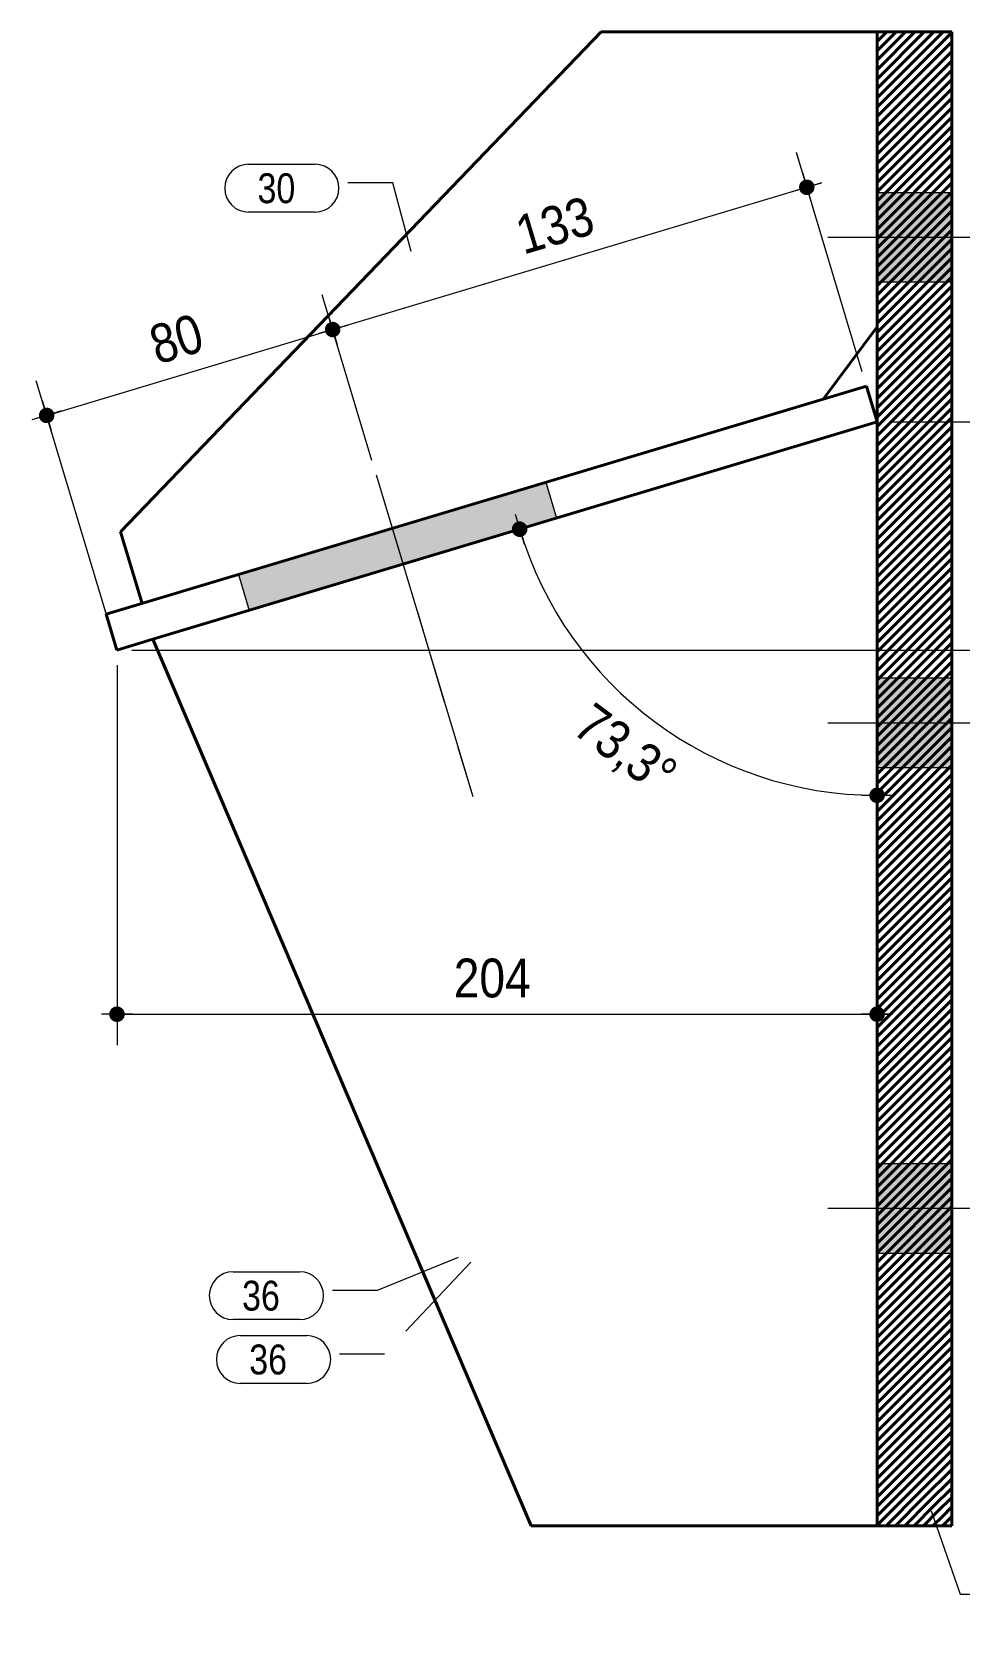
# Model space of a CAD drawing. Header units: millimetres. Extents: x 2 to 410, y 5 to 282.
# Drawn here: x 68.3 to 130.4, y 106.9 to 213.5 of the extents above; entities that cross this region are included whole.
import ezdxf

# ---------------------------------------------------------------- set-up
doc = ezdxf.new("R2010")
doc.units = ezdxf.units.MM
doc.linetypes.add('CACHE2', pattern=[1.190625, 0.79375, -0.396875])
doc.linetypes.add('INTERROMPUX2', pattern=[9.525, 6.35, -3.175])
for name, color, linetype, lineweight in [('Boulon', 7, 'Continuous', 0), ('Cache', 7, 'Continuous', 0), ('Cotation', 7, 'Continuous', 0), ('Piece', 2, 'Continuous', 0), ('Repère pièce', 3, 'Continuous', 0)]:
    doc.layers.add(name, color=color, linetype=linetype, lineweight=lineweight)
doc.styles.add('ARIAL', font='ARIAL.TTF')
doc.styles.add('COMIC_SANS_MS', font='COMIC.TTF')

# ---------------------------------------------------------------- blocks, each defined once
blk = doc.blocks.new('*A1')
at = {"layer": 'Piece', "color": 2, "linetype": 'Continuous', "lineweight": 40}
for p, q in [((125.577605, 213.455538), (124.928181, 212.806115)), ((126.206223, 213.455538), (124.928181, 212.177497)), ((126.834841, 213.455538), (124.928181, 211.548879)), ((127.463459, 213.455538), (124.928181, 210.920261)), ((128.092077, 213.455538), (124.928181, 210.291643)), ((128.720695, 213.455538), (124.928181, 209.663025)), ((129.349313, 213.455538), (124.928181, 209.034407)), ((129.928181, 213.405789), (124.928181, 208.405789)), ((129.928181, 212.777171), (124.928181, 207.777171)), ((129.928181, 212.148553), (124.928181, 207.148553)), ((129.928181, 211.519935), (124.928181, 206.519935)), ((129.928181, 210.891317), (124.928181, 205.891317)), ((129.928181, 210.262699), (124.928181, 205.262699)), ((129.928181, 209.634081), (124.928181, 204.634081)), ((129.928181, 209.005464), (124.928181, 204.005464)), ((129.928181, 208.376846), (124.928181, 203.376846)), ((129.928181, 207.748228), (124.928181, 202.748228)), ((129.928181, 207.11961), (124.928181, 202.11961)), ((129.928181, 206.490992), (124.928181, 201.490992)), ((129.928181, 205.862374), (124.928181, 200.862374)), ((129.928181, 205.233756), (124.928181, 200.233756)), ((129.928181, 204.605138), (124.928181, 199.605138)), ((129.928181, 203.97652), (124.928181, 198.97652)), ((129.928181, 203.347902), (124.928181, 198.347902)), ((129.928181, 202.719284), (124.928181, 197.719284)), ((129.928181, 202.090666), (124.928181, 197.090666)), ((129.928181, 201.462048), (124.928181, 196.462048)), ((129.928181, 200.83343), (124.928181, 195.83343)), ((129.928181, 200.204813), (124.928181, 195.204813)), ((129.928181, 199.576195), (124.928181, 194.576195)), ((129.928181, 198.947577), (124.928181, 193.947577)), ((129.928181, 198.318959), (124.928181, 193.318959)), ((129.928181, 197.690341), (124.928181, 192.690341)), ((129.928181, 197.061723), (124.928181, 192.061723)), ((129.928181, 196.433105), (124.928181, 191.433105)), ((129.928181, 195.804487), (124.928181, 190.804487)), ((129.928181, 195.175869), (124.928181, 190.175869)), ((129.928181, 194.547251), (124.928181, 189.547251)), ((129.928181, 193.918633), (124.928181, 188.918633)), ((129.928181, 193.290015), (124.928181, 188.290015)), ((129.928181, 192.661397), (124.928181, 187.661397)), ((129.928181, 192.032779), (124.928181, 187.032779)), ((129.928181, 191.404162), (124.928181, 186.404162)), ((129.928181, 190.775544), (124.928181, 185.775544)), ((129.928181, 190.146926), (124.928181, 185.146926)), ((129.928181, 189.518308), (124.928181, 184.518308)), ((129.928181, 188.88969), (124.928181, 183.88969)), ((129.928181, 188.261072), (124.928181, 183.261072)), ((129.928181, 187.632454), (124.928181, 182.632454)), ((129.928181, 187.003836), (124.928181, 182.003836)), ((129.928181, 186.375218), (124.928181, 181.375218)), ((129.928181, 185.7466), (124.928181, 180.7466)), ((129.928181, 185.117982), (124.928181, 180.117982)), ((129.928181, 184.489364), (124.928181, 179.489364)), ((129.928181, 183.860746), (124.928181, 178.860746)), ((129.928181, 183.232128), (124.928181, 178.232128)), ((129.928181, 182.603511), (124.928181, 177.603511)), ((129.928181, 181.974893), (124.928181, 176.974893)), ((129.928181, 181.346275), (124.928181, 176.346275)), ((129.928181, 180.717657), (124.928181, 175.717657)), ((129.928181, 180.089039), (124.928181, 175.089039)), ((129.928181, 179.460421), (124.928181, 174.460421)), ((129.928181, 178.831803), (124.928181, 173.831803)), ((129.928181, 178.203185), (124.928181, 173.203185)), ((129.928181, 177.574567), (124.928181, 172.574567)), ((129.928181, 176.945949), (124.928181, 171.945949)), ((129.928181, 176.317331), (124.928181, 171.317331)), ((129.928181, 175.688713), (124.928181, 170.688713)), ((129.928181, 175.060095), (124.928181, 170.060095)), ((129.928181, 174.431477), (124.928181, 169.431477)), ((129.928181, 173.80286), (124.928181, 168.80286)), ((129.928181, 173.174242), (124.928181, 168.174242)), ((129.928181, 172.545624), (124.928181, 167.545624)), ((129.928181, 171.917006), (124.928181, 166.917006)), ((129.928181, 171.288388), (124.928181, 166.288388)), ((129.928181, 170.65977), (124.928181, 165.65977)), ((129.928181, 170.031152), (124.928181, 165.031152)), ((129.928181, 169.402534), (124.928181, 164.402534)), ((129.928181, 168.773916), (124.928181, 163.773916)), ((129.928181, 168.145298), (124.928181, 163.145298)), ((129.928181, 167.51668), (124.928181, 162.51668)), ((129.928181, 166.888062), (124.928181, 161.888062)), ((129.928181, 166.259444), (124.928181, 161.259444)), ((129.928181, 165.630826), (124.928181, 160.630826)), ((129.928181, 165.002209), (124.928181, 160.002209)), ((129.928181, 164.373591), (124.928181, 159.373591)), ((129.928181, 163.744973), (124.928181, 158.744973)), ((129.928181, 163.116355), (124.928181, 158.116355)), ((129.928181, 162.487737), (124.928181, 157.487737)), ((129.928181, 161.859119), (124.928181, 156.859119)), ((129.928181, 161.230501), (124.928181, 156.230501)), ((129.928181, 160.601883), (124.928181, 155.601883)), ((129.928181, 159.973265), (124.928181, 154.973265)), ((129.928181, 159.344647), (124.928181, 154.344647)), ((129.928181, 158.716029), (124.928181, 153.716029)), ((129.928181, 158.087411), (124.928181, 153.087411)), ((129.928181, 157.458793), (124.928181, 152.458793)), ((129.928181, 156.830175), (124.928181, 151.830175)), ((129.928181, 156.201558), (124.928181, 151.201558)), ((129.928181, 155.57294), (124.928181, 150.57294)), ((129.928181, 154.944322), (124.928181, 149.944322)), ((129.928181, 154.315704), (124.928181, 149.315704)), ((129.928181, 153.687086), (124.928181, 148.687086)), ((129.928181, 153.058468), (124.928181, 148.058468)), ((129.928181, 152.42985), (124.928181, 147.42985)), ((129.928181, 151.801232), (124.928181, 146.801232)), ((129.928181, 151.172614), (124.928181, 146.172614)), ((129.928181, 150.543996), (124.928181, 145.543996)), ((129.928181, 149.915378), (124.928181, 144.915378)), ((129.928181, 149.28676), (124.928181, 144.28676)), ((129.928181, 148.658142), (124.928181, 143.658142)), ((129.928181, 148.029524), (124.928181, 143.029524)), ((129.928181, 147.400907), (124.928181, 142.400907)), ((129.928181, 146.772289), (124.928181, 141.772289)), ((129.928181, 146.143671), (124.928181, 141.143671)), ((129.928181, 145.515053), (124.928181, 140.515053)), ((129.928181, 144.886435), (124.928181, 139.886435)), ((129.928181, 144.257817), (124.928181, 139.257817)), ((129.928181, 143.629199), (124.928181, 138.629199)), ((129.928181, 143.000581), (124.928181, 138.000581)), ((129.928181, 142.371963), (124.928181, 137.371963)), ((129.928181, 141.743345), (124.928181, 136.743345)), ((129.928181, 141.114727), (124.928181, 136.114727)), ((129.928181, 140.486109), (124.928181, 135.486109)), ((129.928181, 139.857491), (124.928181, 134.857491)), ((129.928181, 139.228873), (124.928181, 134.228873)), ((129.928181, 138.600256), (124.928181, 133.600256)), ((129.928181, 137.971638), (124.928181, 132.971638)), ((129.928181, 137.34302), (124.928181, 132.34302)), ((129.928181, 136.714402), (124.928181, 131.714402)), ((129.928181, 136.085784), (124.928181, 131.085784)), ((129.928181, 135.457166), (124.928181, 130.457166)), ((129.928181, 134.828548), (124.928181, 129.828548)), ((129.928181, 134.19993), (124.928181, 129.19993)), ((129.928181, 133.571312), (124.928181, 128.571312)), ((129.928181, 132.942694), (124.928181, 127.942694)), ((129.928181, 132.314076), (124.928181, 127.314076)), ((129.928181, 131.685458), (124.928181, 126.685458)), ((129.928181, 131.05684), (124.928181, 126.05684)), ((129.928181, 130.428222), (124.928181, 125.428222)), ((129.928181, 129.799605), (124.928181, 124.799605)), ((129.928181, 129.170987), (124.928181, 124.170987)), ((129.928181, 128.542369), (124.928181, 123.542369)), ((129.928181, 127.913751), (124.928181, 122.913751)), ((129.928181, 127.285133), (124.928181, 122.285133)), ((129.928181, 126.656515), (124.928181, 121.656515)), ((129.928181, 126.027897), (124.928181, 121.027897)), ((129.928181, 125.399279), (124.928181, 120.399279)), ((129.928181, 124.770661), (124.928181, 119.770661)), ((129.928181, 124.142043), (124.928181, 119.142043)), ((129.928181, 123.513425), (124.928181, 118.513425)), ((129.928181, 122.884807), (125.213547, 118.170173)), ((129.928181, 122.256189), (125.527856, 117.855864)), ((129.928181, 121.627571), (125.842165, 117.541555)), ((129.928181, 120.998954), (126.156474, 117.227246)), ((129.928181, 120.370336), (126.470783, 116.912937)), ((129.928181, 119.741718), (126.785092, 116.598628)), ((129.928181, 119.1131), (127.099401, 116.284319)), ((129.928181, 118.484482), (127.41371, 115.97001)), ((125.213547, 118.170173), (124.928181, 117.884807)), ((125.527856, 117.855864), (124.928181, 117.256189)), ((125.842165, 117.541555), (124.928181, 116.627571)), ((126.156474, 117.227246), (124.928181, 115.998954)), ((129.928181, 117.855864), (127.728018, 115.655701)), ((129.928181, 117.227246), (128.042327, 115.341392)), ((126.470783, 116.912937), (124.928181, 115.370336)), ((126.785092, 116.598628), (124.928181, 114.741718)), ((127.099401, 116.284319), (124.928181, 114.1131)), ((129.928181, 116.598628), (128.356636, 115.027083)), ((127.41371, 115.97001), (124.949283, 113.505584)), ((127.728018, 115.655701), (125.527856, 113.455538)), ((128.042327, 115.341392), (126.156474, 113.455538)), ((129.928181, 115.97001), (128.670945, 114.712774)), ((129.928181, 115.341392), (128.985254, 114.398465)), ((128.356636, 115.027083), (126.785092, 113.455538)), ((128.670945, 114.712774), (127.41371, 113.455538)), ((128.985254, 114.398465), (128.042327, 113.455538)), ((129.299563, 114.084156), (128.670945, 113.455538)), ((129.928181, 114.712774), (129.299563, 114.084156)), ((129.928181, 114.084156), (129.613872, 113.769847)), ((129.613872, 113.769847), (129.299563, 113.455538))]:
    blk.add_line(p, q, dxfattribs=at)
blk = doc.blocks.new('*A11')
at = {"layer": 'Boulon'}
for points in [[(124.93, 202.71), (129.93, 202.71), (129.93, 196.71), (124.93, 196.71)], [(124.95, 202.71), (129.95, 202.71), (129.95, 196.71), (124.95, 196.71)], [(124.93, 170.21), (129.93, 170.21), (129.93, 164.21), (124.93, 164.21)], [(124.95, 170.21), (129.95, 170.21), (129.95, 164.21), (124.95, 164.21)], [(124.93, 137.71), (129.93, 137.71), (129.93, 131.71), (124.93, 131.71)], [(124.95, 137.71), (129.95, 137.71), (129.95, 131.71), (124.95, 131.71)]]:
    blk.add_hatch(color=256, dxfattribs=at).paths.add_polyline_path(points, flags=17)
at = {"layer": 'Boulon', "linetype": 'Continuous', "lineweight": 0}
for p, q in [((124.93, 202.71), (129.93, 202.71)), ((124.95, 202.71), (129.95, 202.71)), ((121.63, 199.71), (184.93, 199.71)), ((121.65, 199.71), (184.95, 199.71)), ((124.93, 196.71), (129.93, 196.71)), ((124.95, 196.71), (129.95, 196.71)), ((124.93, 170.21), (129.93, 170.21)), ((124.95, 170.21), (129.95, 170.21)), ((121.63, 167.21), (184.93, 167.21)), ((121.65, 167.21), (184.95, 167.21)), ((124.93, 164.21), (129.93, 164.21)), ((124.95, 164.21), (129.95, 164.21)), ((124.93, 137.71), (129.93, 137.71)), ((124.95, 137.71), (129.95, 137.71)), ((121.63, 134.71), (184.93, 134.71)), ((121.65, 134.71), (184.95, 134.71)), ((124.93, 131.71), (129.93, 131.71)), ((124.95, 131.71), (129.95, 131.71))]:
    blk.add_line(p, q, dxfattribs=at)
blk = doc.blocks.new('*A12')
at = {"layer": 'Boulon'}
blk.add_hatch(color=256, dxfattribs=at).paths.add_polyline_path([(102.74, 183.3), (103.46, 180.91), (82.87, 174.73), (82.15, 177.12)], flags=17)
at = {"layer": 'Boulon', "linetype": 'Continuous', "lineweight": 0}
for p, q in [((91.37, 183.81), (97.84, 162.26)), ((102.74, 183.3), (103.46, 180.91)), ((82.15, 177.12), (82.87, 174.73))]:
    blk.add_line(p, q, dxfattribs=at)
at = {"layer": 'Boulon', "linetype": 'INTERROMPUX2', "lineweight": 0}
for p, q in [((91.37, 183.81), (97.84, 162.26)), ((102.74, 183.3), (103.46, 180.91)), ((82.15, 177.12), (82.87, 174.73))]:
    blk.add_line(p, q, dxfattribs=at)
blk = doc.blocks.new('*A13')
at = {"layer": 'Piece', "color": 2, "linetype": 'Continuous', "lineweight": 40}
for p, q in [((124.928181, 113.455538), (124.928181, 213.455538)), ((124.928181, 213.455538), (129.928181, 213.455538)), ((129.928181, 213.455538), (129.928181, 113.455538)), ((129.928181, 113.455538), (124.928181, 113.455538))]:
    blk.add_line(p, q, dxfattribs=at)
blk = doc.blocks.new('*A14')
at = {"layer": 'Cache', "color": 7, "linetype": 'CACHE2', "lineweight": 20}
for p, q in [((124.928327, 193.70675), (124.929083, 213.454618)), ((75.683217, 175.185867), (121.336335, 188.879195))]:
    blk.add_line(p, q, dxfattribs=at)
at = {"layer": 'Piece', "color": 2, "linetype": 'Continuous', "lineweight": 40}
for p, q in [((74.246479, 179.975001), (106.447931, 213.45462)), ((106.447931, 213.45462), (124.929083, 213.454618)), ((121.336335, 188.879195), (124.928327, 193.70675)), ((74.246479, 179.975001), (75.683217, 175.185867))]:
    blk.add_line(p, q, dxfattribs=at)
blk = doc.blocks.new('*A15')
at = {"layer": 'Cache', "color": 7, "linetype": 'CACHE2', "lineweight": 20}
blk.add_line((76.401731, 172.79053), (124.928181, 187.346672), dxfattribs=at)
at = {"layer": 'Piece', "color": 2, "linetype": 'Continuous', "lineweight": 40}
for p, q in [((73.288637, 174.466767), (124.209893, 189.741262)), ((124.209893, 189.741262), (124.928181, 187.346672)), ((74.006925, 172.072177), (73.288637, 174.466767)), ((74.006925, 172.072177), (76.401731, 172.79053))]:
    blk.add_line(p, q, dxfattribs=at)
blk = doc.blocks.new('*A16')
at = {"layer": 'Cache', "color": 7, "linetype": 'CACHE2', "lineweight": 20}
blk.add_line((124.928182, 187.346672), (124.92818, 113.455538), dxfattribs=at)
at = {"layer": 'Piece', "color": 2, "linetype": 'Continuous', "lineweight": 40}
for p, q in [((76.401732, 172.790528), (124.928182, 187.346672)), ((76.401732, 172.790528), (101.745683, 113.456734)), ((101.745683, 113.456734), (124.92818, 113.455538))]:
    blk.add_line(p, q, dxfattribs=at)
blk = doc.blocks.new('*A17')
at = {"layer": 'Cache', "color": 7, "linetype": 'CACHE2', "lineweight": 20}
for p, q in [((124.928182, 187.346672), (76.401732, 172.790528)), ((124.92818, 113.455538), (124.928182, 187.346672)), ((76.401732, 172.790528), (101.745683, 113.456734)), ((101.745683, 113.456734), (124.92818, 113.455538))]:
    blk.add_line(p, q, dxfattribs=at)
blk = doc.blocks.new('*A46')
at = {"layer": 'Cotation'}
for points in [[(88.43, 193.01), (88.4, 193.01), (88.38, 193.01), (88.35, 193.02), (88.33, 193.02), (88.3, 193.03), (88.28, 193.04), (88.26, 193.05), (88.23, 193.06), (88.21, 193.07), (88.19, 193.08), (88.17, 193.09), (88.15, 193.11), (88.12, 193.12), (88.11, 193.14), (88.09, 193.16), (88.07, 193.18), (88.05, 193.2), (88.04, 193.22), (88.02, 193.24), (88.01, 193.26), (88, 193.28), (87.98, 193.3), (87.97, 193.33), (87.97, 193.35), (87.96, 193.38), (87.95, 193.4), (87.94, 193.42), (87.94, 193.45), (87.94, 193.48), (87.94, 193.5), (87.93, 193.53), (87.94, 193.55), (87.94, 193.58), (87.94, 193.6), (87.94, 193.63), (87.95, 193.65), (87.96, 193.68), (87.97, 193.7), (87.97, 193.73), (87.98, 193.75), (88, 193.77), (88.01, 193.79), (88.02, 193.82), (88.04, 193.84), (88.05, 193.86), (88.07, 193.88), (88.09, 193.89), (88.11, 193.91), (88.12, 193.93), (88.15, 193.94), (88.17, 193.96), (88.19, 193.97), (88.21, 193.98), (88.23, 194), (88.26, 194.01), (88.28, 194.02), (88.3, 194.02), (88.33, 194.03), (88.35, 194.04), (88.38, 194.04), (88.4, 194.04), (88.43, 194.05), (88.45, 194.05), (88.48, 194.05), (88.51, 194.04), (88.53, 194.04), (88.56, 194.04), (88.58, 194.03), (88.61, 194.02), (88.63, 194.02), (88.65, 194.01), (88.68, 194), (88.7, 193.98), (88.72, 193.97), (88.74, 193.96), (88.76, 193.94), (88.78, 193.93), (88.8, 193.91), (88.82, 193.89), (88.84, 193.88), (88.86, 193.86), (88.87, 193.84), (88.89, 193.82), (88.9, 193.79), (88.91, 193.77), (88.92, 193.75), (88.94, 193.73), (88.94, 193.7), (88.95, 193.68), (88.96, 193.65), (88.96, 193.63), (88.97, 193.6), (88.97, 193.58), (88.97, 193.55), (88.97, 193.53), (88.97, 193.5), (88.97, 193.48), (88.97, 193.45), (88.96, 193.42), (88.96, 193.4), (88.95, 193.38), (88.94, 193.35), (88.94, 193.33), (88.92, 193.3), (88.91, 193.28), (88.9, 193.26), (88.89, 193.24), (88.87, 193.22), (88.86, 193.2), (88.84, 193.18), (88.82, 193.16), (88.8, 193.14), (88.78, 193.12), (88.76, 193.11), (88.74, 193.09), (88.72, 193.08), (88.7, 193.07), (88.68, 193.06), (88.65, 193.05), (88.63, 193.04), (88.61, 193.03), (88.58, 193.02), (88.56, 193.02), (88.53, 193.01), (88.51, 193.01), (88.48, 193.01), (88.45, 193.01)], [(69.27, 187.26), (69.24, 187.26), (69.22, 187.27), (69.19, 187.27), (69.17, 187.28), (69.14, 187.28), (69.12, 187.29), (69.1, 187.3), (69.07, 187.31), (69.05, 187.32), (69.03, 187.33), (69.01, 187.35), (68.99, 187.36), (68.97, 187.38), (68.95, 187.39), (68.93, 187.41), (68.91, 187.43), (68.89, 187.45), (68.88, 187.47), (68.86, 187.49), (68.85, 187.51), (68.84, 187.53), (68.83, 187.56), (68.82, 187.58), (68.81, 187.6), (68.8, 187.63), (68.79, 187.65), (68.79, 187.68), (68.78, 187.7), (68.78, 187.73), (68.78, 187.75), (68.78, 187.78), (68.78, 187.81), (68.78, 187.83), (68.78, 187.86), (68.79, 187.88), (68.79, 187.91), (68.8, 187.93), (68.81, 187.95), (68.82, 187.98), (68.83, 188), (68.84, 188.02), (68.85, 188.05), (68.86, 188.07), (68.88, 188.09), (68.89, 188.11), (68.91, 188.13), (68.93, 188.15), (68.95, 188.16), (68.97, 188.18), (68.99, 188.2), (69.01, 188.21), (69.03, 188.23), (69.05, 188.24), (69.07, 188.25), (69.1, 188.26), (69.12, 188.27), (69.14, 188.28), (69.17, 188.28), (69.19, 188.29), (69.22, 188.29), (69.24, 188.3), (69.27, 188.3), (69.3, 188.3), (69.32, 188.3), (69.35, 188.3), (69.37, 188.29), (69.4, 188.29), (69.42, 188.28), (69.45, 188.28), (69.47, 188.27), (69.49, 188.26), (69.52, 188.25), (69.54, 188.24), (69.56, 188.23), (69.58, 188.21), (69.61, 188.2), (69.63, 188.18), (69.64, 188.16), (69.66, 188.15), (69.68, 188.13), (69.7, 188.11), (69.71, 188.09), (69.73, 188.07), (69.74, 188.05), (69.75, 188.02), (69.77, 188), (69.78, 187.98), (69.79, 187.95), (69.79, 187.93), (69.8, 187.91), (69.81, 187.88), (69.81, 187.86), (69.81, 187.83), (69.81, 187.81), (69.82, 187.78), (69.81, 187.75), (69.81, 187.73), (69.81, 187.7), (69.81, 187.68), (69.8, 187.65), (69.79, 187.63), (69.79, 187.6), (69.78, 187.58), (69.77, 187.56), (69.75, 187.53), (69.74, 187.51), (69.73, 187.49), (69.71, 187.47), (69.7, 187.45), (69.68, 187.43), (69.66, 187.41), (69.64, 187.39), (69.63, 187.38), (69.61, 187.36), (69.58, 187.35), (69.56, 187.33), (69.54, 187.32), (69.52, 187.31), (69.49, 187.3), (69.47, 187.29), (69.45, 187.28), (69.42, 187.28), (69.4, 187.27), (69.37, 187.27), (69.35, 187.26), (69.32, 187.26), (69.3, 187.26)]]:
    blk.add_hatch(color=256, dxfattribs=at).paths.add_polyline_path(points, flags=17)
at = {"layer": 'Cotation', "linetype": 'Continuous', "lineweight": 0}
for p, q in [((91.08, 184.77), (87.76, 195.84)), ((88.16, 194.52), (88.75, 192.53)), ((69.3, 187.78), (88.45, 193.53)), ((89.45, 193.83), (87.46, 193.23)), ((88.45, 193.53), (89.45, 193.83)), ((73.72, 173.03), (68.6, 190.1)), ((69, 188.78), (69.59, 186.78)), ((70.29, 188.08), (68.3, 187.48)), ((69.3, 187.78), (68.3, 187.48))]:
    blk.add_line(p, q, dxfattribs=at)
at = {"layer": 'Cotation'}
for p in [(88.45, 193.53), (69.3, 187.78)]:
    blk.add_point(p, dxfattribs=at)
at = {"layer": 'Cotation', "style": 'ARIAL', "width": 0.85}
blk.add_text('80', height=2.6, rotation=16.696, dxfattribs=at).set_placement((76.71, 191.17))
blk = doc.blocks.new('*A47')
at = {"layer": 'Cotation'}
for points in [[(120.19, 202.53), (120.17, 202.54), (120.14, 202.54), (120.12, 202.54), (120.09, 202.55), (120.07, 202.56), (120.04, 202.56), (120.02, 202.57), (119.99, 202.58), (119.97, 202.59), (119.95, 202.61), (119.93, 202.62), (119.91, 202.64), (119.89, 202.65), (119.87, 202.67), (119.85, 202.69), (119.83, 202.7), (119.82, 202.72), (119.8, 202.74), (119.78, 202.76), (119.77, 202.79), (119.76, 202.81), (119.75, 202.83), (119.74, 202.85), (119.73, 202.88), (119.72, 202.9), (119.71, 202.93), (119.71, 202.95), (119.7, 202.98), (119.7, 203), (119.7, 203.03), (119.7, 203.05), (119.7, 203.08), (119.7, 203.1), (119.7, 203.13), (119.71, 203.15), (119.71, 203.18), (119.72, 203.2), (119.73, 203.23), (119.74, 203.25), (119.75, 203.28), (119.76, 203.3), (119.77, 203.32), (119.78, 203.34), (119.8, 203.36), (119.82, 203.38), (119.83, 203.4), (119.85, 203.42), (119.87, 203.44), (119.89, 203.46), (119.91, 203.47), (119.93, 203.49), (119.95, 203.5), (119.97, 203.51), (119.99, 203.52), (120.02, 203.53), (120.04, 203.54), (120.07, 203.55), (120.09, 203.56), (120.12, 203.56), (120.14, 203.57), (120.17, 203.57), (120.19, 203.57), (120.22, 203.57), (120.24, 203.57), (120.27, 203.57), (120.29, 203.57), (120.32, 203.56), (120.34, 203.56), (120.37, 203.55), (120.39, 203.54), (120.42, 203.53), (120.44, 203.52), (120.46, 203.51), (120.48, 203.5), (120.51, 203.49), (120.53, 203.47), (120.55, 203.46), (120.57, 203.44), (120.58, 203.42), (120.6, 203.4), (120.62, 203.38), (120.63, 203.36), (120.65, 203.34), (120.66, 203.32), (120.68, 203.3), (120.69, 203.28), (120.7, 203.25), (120.71, 203.23), (120.71, 203.2), (120.72, 203.18), (120.73, 203.15), (120.73, 203.13), (120.73, 203.1), (120.74, 203.08), (120.74, 203.05), (120.74, 203.03), (120.73, 203), (120.73, 202.98), (120.73, 202.95), (120.72, 202.93), (120.71, 202.9), (120.71, 202.88), (120.7, 202.85), (120.69, 202.83), (120.68, 202.81), (120.66, 202.79), (120.65, 202.76), (120.63, 202.74), (120.62, 202.72), (120.6, 202.7), (120.58, 202.69), (120.57, 202.67), (120.55, 202.65), (120.53, 202.64), (120.51, 202.62), (120.48, 202.61), (120.46, 202.59), (120.44, 202.58), (120.42, 202.57), (120.39, 202.56), (120.37, 202.56), (120.34, 202.55), (120.32, 202.54), (120.29, 202.54), (120.27, 202.54), (120.24, 202.53), (120.22, 202.53)], [(88.43, 193.01), (88.4, 193.01), (88.38, 193.01), (88.35, 193.02), (88.33, 193.02), (88.3, 193.03), (88.28, 193.04), (88.26, 193.05), (88.23, 193.06), (88.21, 193.07), (88.19, 193.08), (88.17, 193.09), (88.15, 193.11), (88.12, 193.12), (88.11, 193.14), (88.09, 193.16), (88.07, 193.18), (88.05, 193.2), (88.04, 193.22), (88.02, 193.24), (88.01, 193.26), (88, 193.28), (87.98, 193.3), (87.97, 193.33), (87.97, 193.35), (87.96, 193.38), (87.95, 193.4), (87.94, 193.42), (87.94, 193.45), (87.94, 193.48), (87.94, 193.5), (87.93, 193.53), (87.94, 193.55), (87.94, 193.58), (87.94, 193.6), (87.94, 193.63), (87.95, 193.65), (87.96, 193.68), (87.97, 193.7), (87.97, 193.73), (87.98, 193.75), (88, 193.77), (88.01, 193.79), (88.02, 193.82), (88.04, 193.84), (88.05, 193.86), (88.07, 193.88), (88.09, 193.89), (88.11, 193.91), (88.12, 193.93), (88.15, 193.94), (88.17, 193.96), (88.19, 193.97), (88.21, 193.98), (88.23, 194), (88.26, 194.01), (88.28, 194.02), (88.3, 194.02), (88.33, 194.03), (88.35, 194.04), (88.38, 194.04), (88.4, 194.04), (88.43, 194.05), (88.45, 194.05), (88.48, 194.05), (88.51, 194.04), (88.53, 194.04), (88.56, 194.04), (88.58, 194.03), (88.61, 194.02), (88.63, 194.02), (88.65, 194.01), (88.68, 194), (88.7, 193.98), (88.72, 193.97), (88.74, 193.96), (88.76, 193.94), (88.78, 193.93), (88.8, 193.91), (88.82, 193.89), (88.84, 193.88), (88.86, 193.86), (88.87, 193.84), (88.89, 193.82), (88.9, 193.79), (88.91, 193.77), (88.92, 193.75), (88.94, 193.73), (88.94, 193.7), (88.95, 193.68), (88.96, 193.65), (88.96, 193.63), (88.97, 193.6), (88.97, 193.58), (88.97, 193.55), (88.97, 193.53), (88.97, 193.5), (88.97, 193.48), (88.97, 193.45), (88.96, 193.42), (88.96, 193.4), (88.95, 193.38), (88.94, 193.35), (88.94, 193.33), (88.92, 193.3), (88.91, 193.28), (88.9, 193.26), (88.89, 193.24), (88.87, 193.22), (88.86, 193.2), (88.84, 193.18), (88.82, 193.16), (88.8, 193.14), (88.78, 193.12), (88.76, 193.11), (88.74, 193.09), (88.72, 193.08), (88.7, 193.07), (88.68, 193.06), (88.65, 193.05), (88.63, 193.04), (88.61, 193.03), (88.58, 193.02), (88.56, 193.02), (88.53, 193.01), (88.51, 193.01), (88.48, 193.01), (88.45, 193.01)]]:
    blk.add_hatch(color=256, dxfattribs=at).paths.add_polyline_path(points, flags=17)
at = {"layer": 'Cotation', "linetype": 'Continuous', "lineweight": 0}
for p, q in [((123.92, 190.7), (119.52, 205.37)), ((119.92, 204.05), (120.52, 202.06)), ((88.45, 193.53), (120.22, 203.05)), ((121.21, 203.35), (119.22, 202.75)), ((120.22, 203.05), (121.21, 203.35)), ((91.08, 184.77), (87.76, 195.84)), ((88.16, 194.52), (88.75, 192.53)), ((89.45, 193.83), (87.46, 193.23)), ((88.45, 193.53), (87.46, 193.23))]:
    blk.add_line(p, q, dxfattribs=at)
at = {"layer": 'Cotation'}
for p in [(120.22, 203.05), (88.45, 193.53)]:
    blk.add_point(p, dxfattribs=at)
at = {"layer": 'Cotation', "style": 'ARIAL', "width": 0.85}
blk.add_text('133', height=2.6, rotation=16.696, dxfattribs=at).set_placement((101.24, 198.53))
blk = doc.blocks.new('*A52')
at = {"layer": 'Cotation'}
for points in [[(100.96, 179.64), (100.93, 179.65), (100.91, 179.65), (100.88, 179.65), (100.86, 179.66), (100.83, 179.67), (100.81, 179.67), (100.78, 179.68), (100.76, 179.69), (100.74, 179.71), (100.71, 179.72), (100.69, 179.73), (100.67, 179.75), (100.65, 179.76), (100.63, 179.78), (100.61, 179.8), (100.6, 179.81), (100.58, 179.83), (100.56, 179.85), (100.55, 179.87), (100.54, 179.9), (100.52, 179.92), (100.51, 179.94), (100.5, 179.96), (100.49, 179.99), (100.48, 180.01), (100.48, 180.04), (100.47, 180.06), (100.47, 180.09), (100.46, 180.11), (100.46, 180.14), (100.46, 180.16), (100.46, 180.19), (100.46, 180.21), (100.47, 180.24), (100.47, 180.27), (100.48, 180.29), (100.48, 180.31), (100.49, 180.34), (100.5, 180.36), (100.51, 180.39), (100.52, 180.41), (100.54, 180.43), (100.55, 180.45), (100.56, 180.47), (100.58, 180.49), (100.6, 180.51), (100.61, 180.53), (100.63, 180.55), (100.65, 180.57), (100.67, 180.58), (100.69, 180.6), (100.71, 180.61), (100.74, 180.62), (100.76, 180.63), (100.78, 180.64), (100.81, 180.65), (100.83, 180.66), (100.86, 180.67), (100.88, 180.67), (100.91, 180.68), (100.93, 180.68), (100.96, 180.68), (100.98, 180.68), (101.01, 180.68), (101.03, 180.68), (101.06, 180.68), (101.08, 180.67), (101.11, 180.67), (101.13, 180.66), (101.16, 180.65), (101.18, 180.64), (101.2, 180.63), (101.23, 180.62), (101.25, 180.61), (101.27, 180.6), (101.29, 180.58), (101.31, 180.57), (101.33, 180.55), (101.35, 180.53), (101.37, 180.51), (101.38, 180.49), (101.4, 180.47), (101.41, 180.45), (101.43, 180.43), (101.44, 180.41), (101.45, 180.39), (101.46, 180.36), (101.47, 180.34), (101.48, 180.31), (101.49, 180.29), (101.49, 180.27), (101.5, 180.24), (101.5, 180.21), (101.5, 180.19), (101.5, 180.16), (101.5, 180.14), (101.5, 180.11), (101.5, 180.09), (101.49, 180.06), (101.49, 180.04), (101.48, 180.01), (101.47, 179.99), (101.46, 179.96), (101.45, 179.94), (101.44, 179.92), (101.43, 179.9), (101.41, 179.87), (101.4, 179.85), (101.38, 179.83), (101.37, 179.81), (101.35, 179.8), (101.33, 179.78), (101.31, 179.76), (101.29, 179.75), (101.27, 179.73), (101.25, 179.72), (101.23, 179.71), (101.2, 179.69), (101.18, 179.68), (101.16, 179.67), (101.13, 179.67), (101.11, 179.66), (101.08, 179.65), (101.06, 179.65), (101.03, 179.65), (101.01, 179.64), (100.98, 179.64)], [(124.9, 161.83), (124.88, 161.83), (124.85, 161.83), (124.83, 161.84), (124.8, 161.84), (124.78, 161.85), (124.75, 161.86), (124.73, 161.87), (124.71, 161.88), (124.68, 161.89), (124.66, 161.9), (124.64, 161.91), (124.62, 161.93), (124.6, 161.94), (124.58, 161.96), (124.56, 161.98), (124.54, 162), (124.53, 162.02), (124.51, 162.04), (124.5, 162.06), (124.48, 162.08), (124.47, 162.1), (124.46, 162.12), (124.45, 162.15), (124.44, 162.17), (124.43, 162.2), (124.42, 162.22), (124.42, 162.25), (124.41, 162.27), (124.41, 162.3), (124.41, 162.32), (124.41, 162.35), (124.41, 162.37), (124.41, 162.4), (124.41, 162.42), (124.42, 162.45), (124.42, 162.47), (124.43, 162.5), (124.44, 162.52), (124.45, 162.55), (124.46, 162.57), (124.47, 162.59), (124.48, 162.61), (124.5, 162.64), (124.51, 162.66), (124.53, 162.68), (124.54, 162.7), (124.56, 162.71), (124.58, 162.73), (124.6, 162.75), (124.62, 162.76), (124.64, 162.78), (124.66, 162.79), (124.68, 162.81), (124.71, 162.82), (124.73, 162.83), (124.75, 162.84), (124.78, 162.84), (124.8, 162.85), (124.83, 162.86), (124.85, 162.86), (124.88, 162.86), (124.9, 162.87), (124.93, 162.87), (124.95, 162.87), (124.98, 162.86), (125, 162.86), (125.03, 162.86), (125.05, 162.85), (125.08, 162.84), (125.1, 162.84), (125.13, 162.83), (125.15, 162.82), (125.17, 162.81), (125.2, 162.79), (125.22, 162.78), (125.24, 162.76), (125.26, 162.75), (125.28, 162.73), (125.3, 162.71), (125.31, 162.7), (125.33, 162.68), (125.35, 162.66), (125.36, 162.64), (125.37, 162.61), (125.39, 162.59), (125.4, 162.57), (125.41, 162.55), (125.42, 162.52), (125.43, 162.5), (125.43, 162.47), (125.44, 162.45), (125.44, 162.42), (125.45, 162.4), (125.45, 162.37), (125.45, 162.35), (125.45, 162.32), (125.45, 162.3), (125.44, 162.27), (125.44, 162.25), (125.43, 162.22), (125.43, 162.2), (125.42, 162.17), (125.41, 162.15), (125.4, 162.12), (125.39, 162.1), (125.37, 162.08), (125.36, 162.06), (125.35, 162.04), (125.33, 162.02), (125.31, 162), (125.3, 161.98), (125.28, 161.96), (125.26, 161.94), (125.24, 161.93), (125.22, 161.91), (125.2, 161.9), (125.17, 161.89), (125.15, 161.88), (125.13, 161.87), (125.1, 161.86), (125.08, 161.85), (125.05, 161.84), (125.03, 161.84), (125, 161.83), (124.98, 161.83), (124.95, 161.83), (124.93, 161.83)]]:
    blk.add_hatch(color=256, dxfattribs=at).paths.add_polyline_path(points, flags=17)
at = {"layer": 'Cotation', "linetype": 'Continuous', "lineweight": 0}
for p, q in [((100.98, 180.16), (124.93, 187.35)), ((123.97, 187.06), (100.98, 180.16)), ((124.93, 162.35), (124.93, 187.35)), ((100.68, 181.16), (101.28, 179.17)), ((99.99, 179.86), (101.98, 180.46)), ((124.93, 161.31), (124.93, 163.39)), ((123.89, 162.35), (125.97, 162.35))]:
    blk.add_line(p, q, dxfattribs=at)
blk.add_arc((124.93, 187.35), 25, 196.6973, 270, dxfattribs=at)
at = {"layer": 'Cotation'}
for p in [(100.98, 180.16), (124.93, 162.35)]:
    blk.add_point(p, dxfattribs=at)
at = {"layer": 'Cotation', "style": 'ARIAL', "width": 0.85}
blk.add_text('73,3°', height=2.6, rotation=-36.6521, dxfattribs=at).set_placement((104.41, 166.59))
blk = doc.blocks.new('*A53')
at = {"layer": 'Cotation'}
for points in [[(73.98, 147.18), (73.96, 147.18), (73.93, 147.18), (73.91, 147.19), (73.88, 147.19), (73.86, 147.2), (73.83, 147.21), (73.81, 147.22), (73.78, 147.23), (73.76, 147.24), (73.74, 147.25), (73.72, 147.26), (73.7, 147.28), (73.68, 147.29), (73.66, 147.31), (73.64, 147.33), (73.62, 147.35), (73.6, 147.37), (73.59, 147.39), (73.57, 147.41), (73.56, 147.43), (73.55, 147.45), (73.54, 147.47), (73.53, 147.5), (73.52, 147.52), (73.51, 147.54), (73.5, 147.57), (73.5, 147.59), (73.49, 147.62), (73.49, 147.64), (73.49, 147.67), (73.49, 147.7), (73.49, 147.72), (73.49, 147.75), (73.49, 147.77), (73.5, 147.8), (73.5, 147.82), (73.51, 147.85), (73.52, 147.87), (73.53, 147.89), (73.54, 147.92), (73.55, 147.94), (73.56, 147.96), (73.57, 147.98), (73.59, 148.01), (73.6, 148.03), (73.62, 148.04), (73.64, 148.06), (73.66, 148.08), (73.68, 148.1), (73.7, 148.11), (73.72, 148.13), (73.74, 148.14), (73.76, 148.15), (73.78, 148.17), (73.81, 148.18), (73.83, 148.19), (73.86, 148.19), (73.88, 148.2), (73.91, 148.21), (73.93, 148.21), (73.96, 148.21), (73.98, 148.21), (74.01, 148.22), (74.03, 148.21), (74.06, 148.21), (74.08, 148.21), (74.11, 148.21), (74.13, 148.2), (74.16, 148.19), (74.18, 148.19), (74.21, 148.18), (74.23, 148.17), (74.25, 148.15), (74.27, 148.14), (74.3, 148.13), (74.32, 148.11), (74.34, 148.1), (74.36, 148.08), (74.37, 148.06), (74.39, 148.04), (74.41, 148.03), (74.42, 148.01), (74.44, 147.98), (74.45, 147.96), (74.47, 147.94), (74.48, 147.92), (74.49, 147.89), (74.5, 147.87), (74.5, 147.85), (74.51, 147.82), (74.52, 147.8), (74.52, 147.77), (74.52, 147.75), (74.53, 147.72), (74.53, 147.7), (74.53, 147.67), (74.52, 147.64), (74.52, 147.62), (74.52, 147.59), (74.51, 147.57), (74.5, 147.54), (74.5, 147.52), (74.49, 147.5), (74.48, 147.47), (74.47, 147.45), (74.45, 147.43), (74.44, 147.41), (74.42, 147.39), (74.41, 147.37), (74.39, 147.35), (74.37, 147.33), (74.36, 147.31), (74.34, 147.29), (74.32, 147.28), (74.3, 147.26), (74.27, 147.25), (74.25, 147.24), (74.23, 147.23), (74.21, 147.22), (74.18, 147.21), (74.16, 147.2), (74.13, 147.19), (74.11, 147.19), (74.08, 147.18), (74.06, 147.18), (74.03, 147.18), (74.01, 147.18)], [(124.9, 147.18), (124.88, 147.18), (124.85, 147.18), (124.83, 147.19), (124.8, 147.19), (124.78, 147.2), (124.75, 147.21), (124.73, 147.22), (124.71, 147.23), (124.68, 147.24), (124.66, 147.25), (124.64, 147.26), (124.62, 147.28), (124.6, 147.29), (124.58, 147.31), (124.56, 147.33), (124.54, 147.35), (124.53, 147.37), (124.51, 147.39), (124.5, 147.41), (124.48, 147.43), (124.47, 147.45), (124.46, 147.47), (124.45, 147.5), (124.44, 147.52), (124.43, 147.54), (124.42, 147.57), (124.42, 147.59), (124.41, 147.62), (124.41, 147.64), (124.41, 147.67), (124.41, 147.7), (124.41, 147.72), (124.41, 147.75), (124.41, 147.77), (124.42, 147.8), (124.42, 147.82), (124.43, 147.85), (124.44, 147.87), (124.45, 147.89), (124.46, 147.92), (124.47, 147.94), (124.48, 147.96), (124.5, 147.98), (124.51, 148.01), (124.53, 148.03), (124.54, 148.04), (124.56, 148.06), (124.58, 148.08), (124.6, 148.1), (124.62, 148.11), (124.64, 148.13), (124.66, 148.14), (124.68, 148.15), (124.71, 148.17), (124.73, 148.18), (124.75, 148.19), (124.78, 148.19), (124.8, 148.2), (124.83, 148.21), (124.85, 148.21), (124.88, 148.21), (124.9, 148.21), (124.93, 148.22), (124.95, 148.21), (124.98, 148.21), (125, 148.21), (125.03, 148.21), (125.05, 148.2), (125.08, 148.19), (125.1, 148.19), (125.13, 148.18), (125.15, 148.17), (125.17, 148.15), (125.2, 148.14), (125.22, 148.13), (125.24, 148.11), (125.26, 148.1), (125.28, 148.08), (125.3, 148.06), (125.31, 148.04), (125.33, 148.03), (125.35, 148.01), (125.36, 147.98), (125.37, 147.96), (125.39, 147.94), (125.4, 147.92), (125.41, 147.89), (125.42, 147.87), (125.43, 147.85), (125.43, 147.82), (125.44, 147.8), (125.44, 147.77), (125.45, 147.75), (125.45, 147.72), (125.45, 147.7), (125.45, 147.67), (125.45, 147.64), (125.44, 147.62), (125.44, 147.59), (125.43, 147.57), (125.43, 147.54), (125.42, 147.52), (125.41, 147.5), (125.4, 147.47), (125.39, 147.45), (125.37, 147.43), (125.36, 147.41), (125.35, 147.39), (125.33, 147.37), (125.31, 147.35), (125.3, 147.33), (125.28, 147.31), (125.26, 147.29), (125.24, 147.28), (125.22, 147.26), (125.2, 147.25), (125.17, 147.24), (125.15, 147.23), (125.13, 147.22), (125.1, 147.21), (125.08, 147.2), (125.05, 147.19), (125.03, 147.19), (125, 147.18), (124.98, 147.18), (124.95, 147.18), (124.93, 147.18)]]:
    blk.add_hatch(color=256, dxfattribs=at).paths.add_polyline_path(points, flags=17)
at = {"layer": 'Cotation', "linetype": 'Continuous', "lineweight": 0}
for p, q in [((124.93, 212.46), (124.93, 145.62)), ((74.01, 171.07), (74.01, 145.62)), ((74.01, 148.74), (74.01, 146.66)), ((124.93, 148.74), (124.93, 146.66)), ((75.05, 147.7), (72.97, 147.7)), ((74.01, 147.7), (72.97, 147.7)), ((74.01, 147.7), (124.93, 147.7)), ((125.97, 147.7), (123.89, 147.7)), ((124.93, 147.7), (125.97, 147.7))]:
    blk.add_line(p, q, dxfattribs=at)
at = {"layer": 'Cotation'}
for p in [(74.01, 147.7), (124.93, 147.7)]:
    blk.add_point(p, dxfattribs=at)
at = {"layer": 'Cotation', "style": 'ARIAL', "width": 0.85}
blk.add_text('204', height=2.6, dxfattribs=at).set_placement((96.57, 148.82))
blk = doc.blocks.new('*A54')
at = {"layer": 'Cotation'}
for points in [[(142.14, 186.83), (142.12, 186.83), (142.09, 186.83), (142.07, 186.84), (142.04, 186.84), (142.02, 186.85), (141.99, 186.86), (141.97, 186.87), (141.95, 186.88), (141.92, 186.89), (141.9, 186.9), (141.88, 186.91), (141.86, 186.93), (141.84, 186.94), (141.82, 186.96), (141.8, 186.98), (141.78, 187), (141.77, 187.02), (141.75, 187.04), (141.74, 187.06), (141.72, 187.08), (141.71, 187.1), (141.7, 187.12), (141.69, 187.15), (141.68, 187.17), (141.67, 187.2), (141.66, 187.22), (141.66, 187.25), (141.65, 187.27), (141.65, 187.3), (141.65, 187.32), (141.65, 187.35), (141.65, 187.37), (141.65, 187.4), (141.65, 187.42), (141.66, 187.45), (141.66, 187.47), (141.67, 187.5), (141.68, 187.52), (141.69, 187.55), (141.7, 187.57), (141.71, 187.59), (141.72, 187.61), (141.74, 187.64), (141.75, 187.66), (141.77, 187.68), (141.78, 187.7), (141.8, 187.71), (141.82, 187.73), (141.84, 187.75), (141.86, 187.76), (141.88, 187.78), (141.9, 187.79), (141.92, 187.81), (141.95, 187.82), (141.97, 187.83), (141.99, 187.84), (142.02, 187.84), (142.04, 187.85), (142.07, 187.86), (142.09, 187.86), (142.12, 187.86), (142.14, 187.87), (142.17, 187.87), (142.19, 187.87), (142.22, 187.86), (142.25, 187.86), (142.27, 187.86), (142.3, 187.85), (142.32, 187.84), (142.34, 187.84), (142.37, 187.83), (142.39, 187.82), (142.41, 187.81), (142.44, 187.79), (142.46, 187.78), (142.48, 187.76), (142.5, 187.75), (142.52, 187.73), (142.54, 187.71), (142.55, 187.7), (142.57, 187.68), (142.59, 187.66), (142.6, 187.64), (142.61, 187.61), (142.63, 187.59), (142.64, 187.57), (142.65, 187.55), (142.66, 187.52), (142.67, 187.5), (142.67, 187.47), (142.68, 187.45), (142.68, 187.42), (142.69, 187.4), (142.69, 187.37), (142.69, 187.35), (142.69, 187.32), (142.69, 187.3), (142.68, 187.27), (142.68, 187.25), (142.67, 187.22), (142.67, 187.2), (142.66, 187.17), (142.65, 187.15), (142.64, 187.12), (142.63, 187.1), (142.61, 187.08), (142.6, 187.06), (142.59, 187.04), (142.57, 187.02), (142.55, 187), (142.54, 186.98), (142.52, 186.96), (142.5, 186.94), (142.48, 186.93), (142.46, 186.91), (142.44, 186.9), (142.41, 186.89), (142.39, 186.88), (142.37, 186.87), (142.34, 186.86), (142.32, 186.85), (142.3, 186.84), (142.27, 186.84), (142.25, 186.83), (142.22, 186.83), (142.19, 186.83), (142.17, 186.83)], [(142.14, 171.55), (142.12, 171.55), (142.09, 171.56), (142.07, 171.56), (142.04, 171.57), (142.02, 171.57), (141.99, 171.58), (141.97, 171.59), (141.95, 171.6), (141.92, 171.61), (141.9, 171.63), (141.88, 171.64), (141.86, 171.65), (141.84, 171.67), (141.82, 171.69), (141.8, 171.7), (141.78, 171.72), (141.77, 171.74), (141.75, 171.76), (141.74, 171.78), (141.72, 171.8), (141.71, 171.83), (141.7, 171.85), (141.69, 171.87), (141.68, 171.9), (141.67, 171.92), (141.66, 171.95), (141.66, 171.97), (141.65, 172), (141.65, 172.02), (141.65, 172.05), (141.65, 172.07), (141.65, 172.1), (141.65, 172.12), (141.65, 172.15), (141.66, 172.17), (141.66, 172.2), (141.67, 172.22), (141.68, 172.25), (141.69, 172.27), (141.7, 172.29), (141.71, 172.32), (141.72, 172.34), (141.74, 172.36), (141.75, 172.38), (141.77, 172.4), (141.78, 172.42), (141.8, 172.44), (141.82, 172.46), (141.84, 172.47), (141.86, 172.49), (141.88, 172.5), (141.9, 172.52), (141.92, 172.53), (141.95, 172.54), (141.97, 172.55), (141.99, 172.56), (142.02, 172.57), (142.04, 172.58), (142.07, 172.58), (142.09, 172.59), (142.12, 172.59), (142.14, 172.59), (142.17, 172.59), (142.19, 172.59), (142.22, 172.59), (142.25, 172.59), (142.27, 172.58), (142.3, 172.58), (142.32, 172.57), (142.34, 172.56), (142.37, 172.55), (142.39, 172.54), (142.41, 172.53), (142.44, 172.52), (142.46, 172.5), (142.48, 172.49), (142.5, 172.47), (142.52, 172.46), (142.54, 172.44), (142.55, 172.42), (142.57, 172.4), (142.59, 172.38), (142.6, 172.36), (142.61, 172.34), (142.63, 172.32), (142.64, 172.29), (142.65, 172.27), (142.66, 172.25), (142.67, 172.22), (142.67, 172.2), (142.68, 172.17), (142.68, 172.15), (142.69, 172.12), (142.69, 172.1), (142.69, 172.07), (142.69, 172.05), (142.69, 172.02), (142.68, 172), (142.68, 171.97), (142.67, 171.95), (142.67, 171.92), (142.66, 171.9), (142.65, 171.87), (142.64, 171.85), (142.63, 171.83), (142.61, 171.8), (142.6, 171.78), (142.59, 171.76), (142.57, 171.74), (142.55, 171.72), (142.54, 171.7), (142.52, 171.69), (142.5, 171.67), (142.48, 171.65), (142.46, 171.64), (142.44, 171.63), (142.41, 171.61), (142.39, 171.6), (142.37, 171.59), (142.34, 171.58), (142.32, 171.57), (142.3, 171.57), (142.27, 171.56), (142.25, 171.56), (142.22, 171.55), (142.19, 171.55), (142.17, 171.55)]]:
    blk.add_hatch(color=256, dxfattribs=at).paths.add_polyline_path(points, flags=17)
at = {"layer": 'Cotation', "linetype": 'Continuous', "lineweight": 0}
for p, q in [((142.17, 188.39), (142.17, 186.31)), ((142.17, 187.35), (142.17, 188.39)), ((125.93, 187.35), (144.25, 187.35)), ((141.13, 187.35), (143.21, 187.35)), ((142.17, 172.07), (142.17, 187.35)), ((142.17, 173.11), (142.17, 171.03)), ((75.01, 172.07), (144.25, 172.07)), ((141.13, 172.07), (143.21, 172.07)), ((142.17, 172.07), (142.17, 171.03))]:
    blk.add_line(p, q, dxfattribs=at)
at = {"layer": 'Cotation'}
for p in [(142.17, 187.35), (142.17, 172.07)]:
    blk.add_point(p, dxfattribs=at)
at = {"layer": 'Cotation', "style": 'ARIAL', "width": 0.85}
blk.add_text('61', height=2.6, rotation=90.0002, dxfattribs=at).set_placement((141.05, 177.78))
blk = doc.blocks.new('*A55')
at = {"layer": 'Repère pièce', "linetype": 'Continuous', "lineweight": 0}
for p, q in [((128.555973, 114.463078), (130.482975, 108.882603)), ((135.682975, 110.132603), (140.138834, 110.132603)), ((130.482975, 108.882603), (133.482975, 108.882603)), ((140.138834, 106.932603), (135.682975, 106.932603))]:
    blk.add_line(p, q, dxfattribs=at)
for centre, start, end in [((135.682975, 108.532603), 90, 270), ((140.138834, 108.532603), 270, 90)]:
    blk.add_arc(centre, 1.6, start, end, dxfattribs=at)
at = {"layer": 'Repère pièce', "style": 'COMIC_SANS_MS', "width": 0.85}
blk.add_text('29', height=2, dxfattribs=at).set_placement((136.282975, 107.532603))
blk = doc.blocks.new('*A56')
at = {"layer": 'Repère pièce', "linetype": 'Continuous', "lineweight": 0}
for p, q in [((82.82162, 204.586369), (87.27748, 204.586369)), ((92.47748, 203.336369), (89.47748, 203.336369)), ((93.72008, 198.743769), (92.47748, 203.336369)), ((87.27748, 201.386369), (82.82162, 201.386369))]:
    blk.add_line(p, q, dxfattribs=at)
for centre, start, end in [((82.82162, 202.986369), 90, 270), ((87.27748, 202.986369), 270, 90)]:
    blk.add_arc(centre, 1.6, start, end, dxfattribs=at)
at = {"layer": 'Repère pièce', "style": 'COMIC_SANS_MS', "width": 0.85}
blk.add_text('30', height=2, dxfattribs=at).set_placement((83.42162, 201.986369))
blk = doc.blocks.new('*A57')
at = {"layer": 'Repère pièce', "linetype": 'Continuous', "lineweight": 0}
for p, q in [((96.85848, 131.409928), (91.443867, 129.206478)), ((81.788007, 130.456478), (86.243867, 130.456478)), ((91.443867, 129.206478), (88.443867, 129.206478)), ((86.243867, 127.256478), (81.788007, 127.256478))]:
    blk.add_line(p, q, dxfattribs=at)
for centre, start, end in [((81.788007, 128.856478), 90, 270), ((86.243867, 128.856478), 270, 90)]:
    blk.add_arc(centre, 1.6, start, end, dxfattribs=at)
at = {"layer": 'Repère pièce', "style": 'COMIC_SANS_MS', "width": 0.85}
blk.add_text('36', height=2, dxfattribs=at).set_placement((82.388007, 127.856478))
blk = doc.blocks.new('*A58')
at = {"layer": 'Repère pièce', "linetype": 'INTERROMPUX2', "lineweight": 0}
for p, q in [((97.711838, 131.107125), (91.922495, 124.9342)), ((91.922495, 124.9342), (88.922495, 124.9342))]:
    blk.add_line(p, q, dxfattribs=at)
at = {"layer": 'Repère pièce', "linetype": 'Continuous', "lineweight": 0}
for p, q in [((82.266636, 126.1842), (86.722495, 126.1842)), ((86.722495, 122.9842), (82.266636, 122.9842))]:
    blk.add_line(p, q, dxfattribs=at)
for centre, start, end in [((82.266636, 124.5842), 90, 270), ((86.722495, 124.5842), 270, 90)]:
    blk.add_arc(centre, 1.6, start, end, dxfattribs=at)
at = {"layer": 'Repère pièce', "style": 'COMIC_SANS_MS', "width": 0.85}
blk.add_text('36', height=2, dxfattribs=at).set_placement((82.866636, 123.5842))

msp = doc.modelspace()

# ---------------------------------------------------------------- block references
at = {"lineweight": 0}
for name in ['*A14', '*A1', '*A13', '*A53', '*A56', '*A47', '*A11', '*A46', '*A15', '*A54', '*A16', '*A17', '*A52', '*A12', '*A57', '*A58', '*A55']:
    msp.add_blockref(name, (0, 0), dxfattribs=at)

doc.saveas('drawing.dxf')
